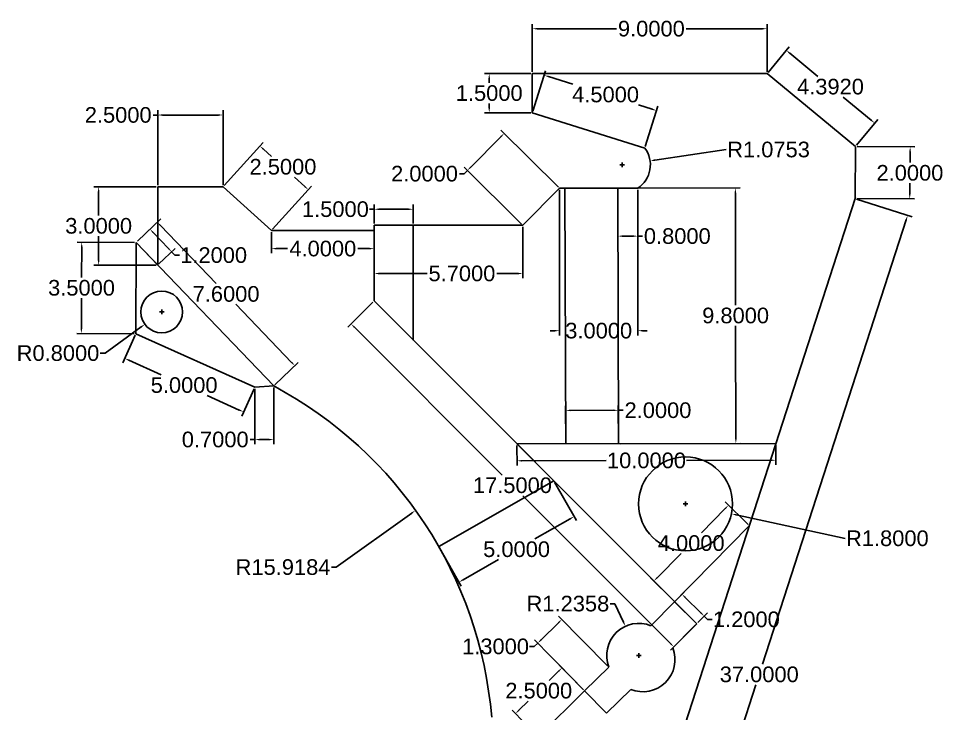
# Model space of a CAD drawing. Header units: inches. Extents: x 16 to 103, y 7.7 to 59.9.
# Drawn here: x 15.99 to 51.42, y 25.24 to 51.9 of the extents above; entities that cross this region are included whole.
import ezdxf

# ---------------------------------------------------------------- set-up
doc = ezdxf.new("R2010")
doc.units = ezdxf.units.IN
doc.header["$MEASUREMENT"] = 0
doc.layers.add('Measurementss', color=254, linetype='Continuous')
doc.layers.add('Trigger mechanism housing', color=214, linetype='Continuous')
doc.styles.get("Standard").update_dxf_attribs({"font": 'arial.ttf'})
doc.dimstyles.get("Standard").update_dxf_attribs({"dimtxt": 0.6, "dimasz": 0.18, "dimexe": 0.18, "dimexo": 0.0625, "dimgap": 0.09, "dimtad": 0, "dimtih": 1, "dimtoh": 1, "dimdec": 4, "dimzin": 0, "dimdsep": 46, "dimtxsty": 'Standard', "dimcen": 0.09, "dimadec": 0, "dimazin": 0, "dimtfac": 1, "dimtdec": 4, "dimtofl": 0, "dimtmove": 0, "dimatfit": 3, "dimfxl": 1, "dimtolj": 1, "dimtzin": 0, "dimarcsym": 0})

# ---------------------------------------------------------------- blocks, each defined once
blk = doc.blocks.new('*D34')
at = {"layer": 'Defpoints', "color": 0, "transparency": 16777216}
for p in [(48.064, 44.992), (50.078, 44.341), (36.69, 9.784)]:
    blk.add_point(p, dxfattribs=at)
at = {"layer": 'Measurementss', "color": 0, "lineweight": -2, "transparency": 16777216}
for p, q in [((48.124, 44.973), (50.249, 44.286)), ((50.022, 44.17), (44.518, 27.134)), ((38.758, 9.305), (44.262, 26.341)), ((36.749, 9.765), (38.874, 9.078))]:
    blk.add_line(p, q, dxfattribs=at)
at = {"layer": 'Measurementss', "color": 0, "transparency": 16777216}
for points in [[(49.994, 44.179), (50.051, 44.161), (50.078, 44.341)], [(38.73, 9.314), (38.787, 9.295), (38.703, 9.133)]]:
    blk.add_solid(points, dxfattribs=at)
at = {"layer": 'Measurementss', "color": 0, "transparency": 16777216, "insert": (44.39, 26.737), "char_height": 0.6, "attachment_point": 5}
blk.add_mtext('\\A1;37.0000', dxfattribs=at)
blk = doc.blocks.new('*D35')
at = {"layer": 'Defpoints', "color": 0, "transparency": 16777216}
for p in [(48.08, 46.992), (50.175, 46.975), (48.064, 44.992)]:
    blk.add_point(p, dxfattribs=at)
at = {"layer": 'Measurementss', "color": 0, "lineweight": -2, "transparency": 16777216}
for p, q in [((48.142, 46.991), (50.355, 46.974)), ((50.173, 46.795), (50.17, 46.372)), ((50.16, 45.155), (50.164, 45.579)), ((48.127, 44.991), (50.339, 44.974))]:
    blk.add_line(p, q, dxfattribs=at)
at = {"layer": 'Measurementss', "color": 0, "transparency": 16777216}
for points in [[(50.143, 46.796), (50.203, 46.795), (50.175, 46.975)], [(50.13, 45.156), (50.19, 45.155), (50.159, 44.976)]]:
    blk.add_solid(points, dxfattribs=at)
at = {"layer": 'Measurementss', "color": 0, "transparency": 16777216, "insert": (50.167, 45.975), "char_height": 0.6, "attachment_point": 5}
blk.add_mtext('\\A1;2.0000', dxfattribs=at)
blk = doc.blocks.new('*D36')
at = {"layer": 'Defpoints', "color": 0, "transparency": 16777216}
for p in [(45.425, 50.677), (44.69, 49.784), (48.08, 46.992)]:
    blk.add_point(p, dxfattribs=at)
at = {"layer": 'Measurementss', "color": 0, "lineweight": -2, "transparency": 16777216}
for p, q in [((44.729, 49.832), (45.54, 50.816)), ((45.564, 50.563), (46.639, 49.678)), ((48.677, 48), (47.602, 48.885)), ((48.12, 47.04), (48.93, 48.024))]:
    blk.add_line(p, q, dxfattribs=at)
at = {"layer": 'Measurementss', "color": 0, "transparency": 16777216}
for points in [[(45.583, 50.586), (45.545, 50.54), (45.425, 50.677)], [(48.696, 48.023), (48.658, 47.977), (48.816, 47.886)]]:
    blk.add_solid(points, dxfattribs=at)
at = {"layer": 'Measurementss', "color": 0, "transparency": 16777216, "insert": (47.121, 49.281), "char_height": 0.6, "attachment_point": 5}
blk.add_mtext('\\A1;4.3920', dxfattribs=at)
blk = doc.blocks.new('*D37')
at = {"layer": 'Defpoints', "color": 0, "transparency": 16777216}
for p in [(35.69, 51.505), (35.69, 49.784), (44.69, 49.784)]:
    blk.add_point(p, dxfattribs=at)
at = {"layer": 'Measurementss', "color": 0, "lineweight": -2, "transparency": 16777216}
for p, q in [((35.69, 49.846), (35.69, 51.685)), ((35.87, 51.505), (38.92, 51.505)), ((44.51, 51.505), (41.589, 51.505)), ((44.69, 49.846), (44.69, 51.685))]:
    blk.add_line(p, q, dxfattribs=at)
at = {"layer": 'Measurementss', "color": 0, "transparency": 16777216}
for points in [[(35.87, 51.535), (35.87, 51.475), (35.69, 51.505)], [(44.51, 51.535), (44.51, 51.475), (44.69, 51.505)]]:
    blk.add_solid(points, dxfattribs=at)
at = {"layer": 'Measurementss', "color": 0, "transparency": 16777216, "insert": (40.254, 51.505), "char_height": 0.6, "attachment_point": 5}
blk.add_mtext('\\A1;9.0000', dxfattribs=at)
blk = doc.blocks.new('*D38')
at = {"layer": 'Defpoints', "color": 0, "transparency": 16777216}
for p in [(35.69, 49.784), (34.037, 48.284), (35.69, 48.284)]:
    blk.add_point(p, dxfattribs=at)
at = {"layer": 'Measurementss', "color": 0, "lineweight": -2, "transparency": 16777216}
for p, q in [((35.627, 49.784), (33.857, 49.784)), ((34.037, 49.604), (34.037, 49.43)), ((34.037, 48.464), (34.037, 48.637)), ((35.627, 48.284), (33.857, 48.284))]:
    blk.add_line(p, q, dxfattribs=at)
at = {"layer": 'Measurementss', "color": 0, "transparency": 16777216}
for points in [[(34.007, 49.604), (34.067, 49.604), (34.037, 49.784)], [(34.007, 48.464), (34.067, 48.464), (34.037, 48.284)]]:
    blk.add_solid(points, dxfattribs=at)
at = {"layer": 'Measurementss', "color": 0, "transparency": 16777216, "insert": (34.037, 49.034), "char_height": 0.6, "attachment_point": 5}
blk.add_mtext('\\A1;1.5000', dxfattribs=at)
blk = doc.blocks.new('*D39')
at = {"layer": 'Defpoints', "color": 0, "transparency": 16777216}
for p in [(35.69, 48.284), (40.454, 48.364), (40.002, 46.927)]:
    blk.add_point(p, dxfattribs=at)
at = {"layer": 'Measurementss', "color": 0, "lineweight": -2, "transparency": 16777216}
for p, q in [((35.708, 48.343), (36.196, 49.892)), ((36.313, 49.667), (37.24, 49.375)), ((40.282, 48.418), (39.759, 48.582)), ((40.02, 46.987), (40.508, 48.536))]:
    blk.add_line(p, q, dxfattribs=at)
at = {"layer": 'Measurementss', "color": 0, "transparency": 16777216}
for points in [[(36.322, 49.695), (36.304, 49.638), (36.142, 49.721)], [(40.291, 48.446), (40.273, 48.389), (40.454, 48.364)]]:
    blk.add_solid(points, dxfattribs=at)
at = {"layer": 'Measurementss', "color": 0, "transparency": 16777216, "insert": (38.499, 48.979), "char_height": 0.6, "attachment_point": 5}
blk.add_mtext('\\A1;4.5000', dxfattribs=at)
blk = doc.blocks.new('*D40')
at = {"layer": 'Defpoints', "color": 0, "transparency": 16777216}
for p in [(40.204, 46.44), (39.14, 46.283)]:
    blk.add_point(p, dxfattribs=at)
at = {"layer": 'Measurementss', "color": 0, "lineweight": -2, "transparency": 16777216}
for p, q in [((43.124, 46.869), (40.382, 46.466)), ((39.05, 46.283), (39.23, 46.283)), ((39.14, 46.193), (39.14, 46.373))]:
    blk.add_line(p, q, dxfattribs=at)
at = {"layer": 'Measurementss', "color": 0, "transparency": 16777216}
blk.add_solid([(40.378, 46.496), (40.387, 46.436), (40.204, 46.44)], dxfattribs=at)
at = {"layer": 'Measurementss', "color": 0, "transparency": 16777216, "insert": (44.747, 46.869), "char_height": 0.6, "attachment_point": 5}
blk.add_mtext('\\A1;R1.0753', dxfattribs=at)
blk = doc.blocks.new('*D41')
at = {"layer": 'Defpoints', "color": 0, "transparency": 16777216}
for p in [(38.97, 45.387), (39.733, 45.387), (38.97, 43.549)]:
    blk.add_point(p, dxfattribs=at)
at = {"layer": 'Measurementss', "color": 0, "lineweight": -2, "transparency": 16777216}
for p, q in [((38.97, 45.324), (38.97, 43.369)), ((39.733, 45.324), (39.733, 43.369)), ((39.15, 43.549), (39.553, 43.549)), ((39.733, 43.549), (39.913, 43.549))]:
    blk.add_line(p, q, dxfattribs=at)
at = {"layer": 'Measurementss', "color": 0, "transparency": 16777216}
for points in [[(39.15, 43.579), (39.15, 43.519), (38.97, 43.549)], [(39.553, 43.579), (39.553, 43.519), (39.733, 43.549)]]:
    blk.add_solid(points, dxfattribs=at)
at = {"layer": 'Measurementss', "color": 0, "transparency": 16777216, "insert": (41.248, 43.549), "char_height": 0.6, "attachment_point": 5}
blk.add_mtext('\\A1;0.8000', dxfattribs=at)
blk = doc.blocks.new('*D42')
at = {"layer": 'Defpoints', "color": 0, "transparency": 16777216}
for p in [(38.987, 36.869), (36.971, 35.582), (38.99, 35.586)]:
    blk.add_point(p, dxfattribs=at)
at = {"layer": 'Measurementss', "color": 0, "lineweight": -2, "transparency": 16777216}
for p, q in [((36.971, 35.644), (36.968, 37.045)), ((37.148, 36.865), (38.807, 36.868)), ((38.99, 35.649), (38.987, 37.049)), ((38.987, 36.869), (39.167, 36.869))]:
    blk.add_line(p, q, dxfattribs=at)
at = {"layer": 'Measurementss', "color": 0, "transparency": 16777216}
for points in [[(37.148, 36.895), (37.148, 36.835), (36.968, 36.865)], [(38.807, 36.898), (38.807, 36.838), (38.987, 36.869)]]:
    blk.add_solid(points, dxfattribs=at)
at = {"layer": 'Measurementss', "color": 0, "transparency": 16777216, "insert": (40.507, 36.869), "char_height": 0.6, "attachment_point": 5}
blk.add_mtext('\\A1;2.0000', dxfattribs=at)
blk = doc.blocks.new('*D43')
at = {"layer": 'Defpoints', "color": 0, "transparency": 16777216}
for p in [(38.97, 45.387), (43.474, 45.396), (38.99, 35.586)]:
    blk.add_point(p, dxfattribs=at)
at = {"layer": 'Measurementss', "color": 0, "lineweight": -2, "transparency": 16777216}
for p, q in [((39.032, 45.387), (43.654, 45.396)), ((43.475, 45.216), (43.483, 40.898)), ((43.494, 35.775), (43.485, 40.106)), ((39.052, 35.586), (43.674, 35.596))]:
    blk.add_line(p, q, dxfattribs=at)
at = {"layer": 'Measurementss', "color": 0, "transparency": 16777216}
for points in [[(43.505, 45.216), (43.445, 45.216), (43.474, 45.396)], [(43.524, 35.775), (43.464, 35.775), (43.494, 35.595)]]:
    blk.add_solid(points, dxfattribs=at)
at = {"layer": 'Measurementss', "color": 0, "transparency": 16777216, "insert": (43.484, 40.502), "char_height": 0.6, "attachment_point": 5}
blk.add_mtext('\\A1;9.8000', dxfattribs=at)
blk = doc.blocks.new('*D44')
at = {"layer": 'Defpoints', "color": 0, "transparency": 16777216}
for p in [(35.101, 35.578), (45.03, 35.599), (45.031, 34.953)]:
    blk.add_point(p, dxfattribs=at)
at = {"layer": 'Measurementss', "color": 0, "lineweight": -2, "transparency": 16777216}
for p, q in [((35.101, 35.516), (35.103, 34.753)), ((45.03, 35.536), (45.031, 34.773)), ((35.283, 34.933), (38.527, 34.94)), ((44.851, 34.953), (41.606, 34.946))]:
    blk.add_line(p, q, dxfattribs=at)
at = {"layer": 'Measurementss', "color": 0, "transparency": 16777216}
for points in [[(35.283, 34.963), (35.283, 34.903), (35.103, 34.933)], [(44.851, 34.983), (44.851, 34.923), (45.031, 34.953)]]:
    blk.add_solid(points, dxfattribs=at)
at = {"layer": 'Measurementss', "color": 0, "transparency": 16777216, "insert": (40.067, 34.943), "char_height": 0.6, "attachment_point": 5}
blk.add_mtext('\\A1;10.0000', dxfattribs=at)
blk = doc.blocks.new('*D45')
at = {"layer": 'Defpoints', "color": 0, "transparency": 16777216}
for p in [(36.733, 45.387), (39.733, 45.387), (39.733, 39.922)]:
    blk.add_point(p, dxfattribs=at)
at = {"layer": 'Measurementss', "color": 0, "lineweight": -2, "transparency": 16777216}
for p, q in [((36.733, 45.324), (36.733, 39.742)), ((39.733, 45.324), (39.733, 39.742)), ((36.553, 39.922), (36.373, 39.922)), ((39.913, 39.922), (40.093, 39.922))]:
    blk.add_line(p, q, dxfattribs=at)
at = {"layer": 'Measurementss', "color": 0, "transparency": 16777216}
for points in [[(36.553, 39.952), (36.553, 39.892), (36.733, 39.922)], [(39.913, 39.952), (39.913, 39.892), (39.733, 39.922)]]:
    blk.add_solid(points, dxfattribs=at)
at = {"layer": 'Measurementss', "color": 0, "transparency": 16777216, "insert": (38.235, 39.922), "char_height": 0.6, "attachment_point": 5}
blk.add_mtext('\\A1;3.0000', dxfattribs=at)
blk = doc.blocks.new('*D47')
at = {"layer": 'Defpoints', "color": 0, "transparency": 16777216}
for p in [(33.203, 46.071), (36.733, 45.387), (35.325, 43.966)]:
    blk.add_point(p, dxfattribs=at)
at = {"layer": 'Measurementss', "color": 0, "lineweight": -2, "transparency": 16777216}
for p, q in [((36.689, 45.431), (34.483, 47.618)), ((34.484, 47.363), (33.329, 46.199)), ((35.281, 44.01), (33.075, 46.198)), ((33.203, 46.071), (33.076, 45.943)), ((33.076, 45.943), (32.896, 45.943))]:
    blk.add_line(p, q, dxfattribs=at)
at = {"layer": 'Measurementss', "color": 0, "transparency": 16777216}
for points in [[(34.463, 47.385), (34.505, 47.342), (34.611, 47.491)], [(33.308, 46.22), (33.351, 46.178), (33.203, 46.071)]]:
    blk.add_solid(points, dxfattribs=at)
at = {"layer": 'Measurementss', "color": 0, "transparency": 16777216, "insert": (31.556, 45.943), "char_height": 0.6, "attachment_point": 5}
blk.add_mtext('\\A1;2.0000', dxfattribs=at)
blk = doc.blocks.new('*D48')
at = {"layer": 'Defpoints', "color": 0, "transparency": 16777216}
for p in [(29.625, 43.966), (35.325, 43.966), (29.625, 42.116)]:
    blk.add_point(p, dxfattribs=at)
at = {"layer": 'Measurementss', "color": 0, "lineweight": -2, "transparency": 16777216}
for p, q in [((29.625, 43.904), (29.625, 41.936)), ((35.325, 43.904), (35.325, 41.936)), ((29.805, 42.116), (31.657, 42.116)), ((35.145, 42.116), (34.326, 42.116))]:
    blk.add_line(p, q, dxfattribs=at)
at = {"layer": 'Measurementss', "color": 0, "transparency": 16777216}
for points in [[(29.805, 42.146), (29.805, 42.086), (29.625, 42.116)], [(35.145, 42.146), (35.145, 42.086), (35.325, 42.116)]]:
    blk.add_solid(points, dxfattribs=at)
at = {"layer": 'Measurementss', "color": 0, "transparency": 16777216, "insert": (32.991, 42.116), "char_height": 0.6, "attachment_point": 5}
blk.add_mtext('\\A1;5.7000', dxfattribs=at)
blk = doc.blocks.new('*D49')
at = {"layer": 'Defpoints', "color": 0, "transparency": 16777216}
for p in [(29.625, 44.581), (29.625, 43.966), (31.125, 43.966)]:
    blk.add_point(p, dxfattribs=at)
at = {"layer": 'Measurementss', "color": 0, "lineweight": -2, "transparency": 16777216}
for p, q in [((29.625, 44.029), (29.625, 44.761)), ((31.125, 44.029), (31.125, 44.761)), ((29.625, 44.581), (29.445, 44.581)), ((30.945, 44.581), (29.805, 44.581))]:
    blk.add_line(p, q, dxfattribs=at)
at = {"layer": 'Measurementss', "color": 0, "transparency": 16777216}
for points in [[(29.805, 44.611), (29.805, 44.551), (29.625, 44.581)], [(30.945, 44.611), (30.945, 44.551), (31.125, 44.581)]]:
    blk.add_solid(points, dxfattribs=at)
at = {"layer": 'Measurementss', "color": 0, "transparency": 16777216, "insert": (28.139, 44.581), "char_height": 0.6, "attachment_point": 5}
blk.add_mtext('\\A1;1.5000', dxfattribs=at)
blk = doc.blocks.new('*D50')
at = {"layer": 'Defpoints', "color": 0, "transparency": 16777216}
for p in [(25.688, 43.766), (29.625, 43.766), (25.688, 43.07)]:
    blk.add_point(p, dxfattribs=at)
at = {"layer": 'Measurementss', "color": 0, "lineweight": -2, "transparency": 16777216}
for p, q in [((25.688, 43.704), (25.688, 42.89)), ((29.625, 43.704), (29.625, 42.89)), ((25.868, 43.07), (26.31, 43.07)), ((29.445, 43.07), (29.003, 43.07))]:
    blk.add_line(p, q, dxfattribs=at)
at = {"layer": 'Measurementss', "color": 0, "transparency": 16777216}
for points in [[(25.868, 43.1), (25.868, 43.04), (25.688, 43.07)], [(29.445, 43.1), (29.445, 43.04), (29.625, 43.07)]]:
    blk.add_solid(points, dxfattribs=at)
at = {"layer": 'Measurementss', "color": 0, "transparency": 16777216, "insert": (27.657, 43.07), "char_height": 0.6, "attachment_point": 5}
blk.add_mtext('\\A1;4.0000', dxfattribs=at)
blk = doc.blocks.new('*D51')
at = {"layer": 'Defpoints', "color": 0, "transparency": 16777216}
for p in [(29.625, 41.062), (28.744, 40.182), (41.991, 28.679)]:
    blk.add_point(p, dxfattribs=at)
at = {"layer": 'Measurementss', "color": 0, "lineweight": -2, "transparency": 16777216}
for p, q in [((29.581, 41.018), (28.617, 40.055)), ((28.871, 40.055), (34.531, 34.387)), ((40.983, 27.927), (35.323, 33.594)), ((41.947, 28.635), (40.982, 27.672))]:
    blk.add_line(p, q, dxfattribs=at)
at = {"layer": 'Measurementss', "color": 0, "transparency": 16777216}
for points in [[(28.892, 40.076), (28.85, 40.034), (28.744, 40.182)], [(41.004, 27.948), (40.961, 27.905), (41.11, 27.799)]]:
    blk.add_solid(points, dxfattribs=at)
at = {"layer": 'Measurementss', "color": 0, "transparency": 16777216, "insert": (34.927, 33.991), "char_height": 0.6, "attachment_point": 5}
blk.add_mtext('\\A1;17.5000', dxfattribs=at)
blk = doc.blocks.new('*D52')
at = {"layer": 'Defpoints', "color": 0, "transparency": 16777216}
for p in [(23.832, 45.441), (27.101, 45.332), (25.688, 43.766)]:
    blk.add_point(p, dxfattribs=at)
at = {"layer": 'Measurementss', "color": 0, "lineweight": -2, "transparency": 16777216}
for p, q in [((23.874, 45.488), (25.365, 47.14)), ((25.378, 46.886), (25.69, 46.604)), ((26.967, 45.452), (26.569, 45.811)), ((25.73, 43.813), (27.221, 45.465))]:
    blk.add_line(p, q, dxfattribs=at)
at = {"layer": 'Measurementss', "color": 0, "transparency": 16777216}
for points in [[(25.398, 46.908), (25.358, 46.863), (25.244, 47.006)], [(26.987, 45.474), (26.947, 45.43), (27.101, 45.332)]]:
    blk.add_solid(points, dxfattribs=at)
at = {"layer": 'Measurementss', "color": 0, "transparency": 16777216, "insert": (26.13, 46.208), "char_height": 0.6, "attachment_point": 5}
blk.add_mtext('\\A1;2.5000', dxfattribs=at)
blk = doc.blocks.new('*D53')
at = {"layer": 'Defpoints', "color": 0, "transparency": 16777216}
for p in [(21.332, 48.196), (21.332, 45.441), (23.832, 45.441)]:
    blk.add_point(p, dxfattribs=at)
at = {"layer": 'Measurementss', "color": 0, "lineweight": -2, "transparency": 16777216}
for p, q in [((21.332, 48.196), (21.152, 48.196)), ((21.332, 45.504), (21.332, 48.376)), ((23.652, 48.196), (21.512, 48.196)), ((23.832, 45.504), (23.832, 48.376))]:
    blk.add_line(p, q, dxfattribs=at)
at = {"layer": 'Measurementss', "color": 0, "transparency": 16777216}
for points in [[(21.512, 48.226), (21.512, 48.166), (21.332, 48.196)], [(23.652, 48.226), (23.652, 48.166), (23.832, 48.196)]]:
    blk.add_solid(points, dxfattribs=at)
at = {"layer": 'Measurementss', "color": 0, "transparency": 16777216, "insert": (19.813, 48.196), "char_height": 0.6, "attachment_point": 5}
blk.add_mtext('\\A1;2.5000', dxfattribs=at)
blk = doc.blocks.new('*D54')
at = {"layer": 'Defpoints', "color": 0, "transparency": 16777216}
for p in [(19.063, 45.441), (21.332, 45.441), (21.332, 42.441)]:
    blk.add_point(p, dxfattribs=at)
at = {"layer": 'Measurementss', "color": 0, "lineweight": -2, "transparency": 16777216}
for p, q in [((21.27, 45.441), (18.883, 45.441)), ((19.063, 45.261), (19.063, 44.338)), ((19.063, 42.621), (19.063, 43.545)), ((21.27, 42.441), (18.883, 42.441))]:
    blk.add_line(p, q, dxfattribs=at)
at = {"layer": 'Measurementss', "color": 0, "transparency": 16777216}
for points in [[(19.033, 45.261), (19.093, 45.261), (19.063, 45.441)], [(19.033, 42.621), (19.093, 42.621), (19.063, 42.441)]]:
    blk.add_solid(points, dxfattribs=at)
at = {"layer": 'Measurementss', "color": 0, "transparency": 16777216, "insert": (19.063, 43.941), "char_height": 0.6, "attachment_point": 5}
blk.add_mtext('\\A1;3.0000', dxfattribs=at)
blk = doc.blocks.new('*D55')
at = {"layer": 'Defpoints', "color": 0, "transparency": 16777216}
for p in [(20.502, 43.308), (21.861, 42.948), (21.332, 42.441)]:
    blk.add_point(p, dxfattribs=at)
at = {"layer": 'Measurementss', "color": 0, "lineweight": -2, "transparency": 16777216}
for p, q in [((20.547, 43.351), (21.161, 43.939)), ((21.156, 43.685), (21.737, 43.078)), ((21.377, 42.484), (21.991, 43.073)), ((21.861, 42.948), (21.986, 42.818)), ((21.986, 42.818), (22.166, 42.818))]:
    blk.add_line(p, q, dxfattribs=at)
at = {"layer": 'Measurementss', "color": 0, "transparency": 16777216}
for points in [[(21.178, 43.705), (21.134, 43.664), (21.031, 43.815)], [(21.759, 43.099), (21.715, 43.057), (21.861, 42.948)]]:
    blk.add_solid(points, dxfattribs=at)
at = {"layer": 'Measurementss', "color": 0, "transparency": 16777216, "insert": (23.472, 42.818), "char_height": 0.6, "attachment_point": 5}
blk.add_mtext('\\A1;1.2000', dxfattribs=at)
blk = doc.blocks.new('*D56')
at = {"layer": 'Defpoints', "color": 0, "transparency": 16777216}
for p in [(20.502, 43.308), (18.401, 39.815), (20.489, 39.808)]:
    blk.add_point(p, dxfattribs=at)
at = {"layer": 'Measurementss', "color": 0, "lineweight": -2, "transparency": 16777216}
for p, q in [((20.44, 43.308), (18.234, 43.316)), ((18.413, 43.135), (18.409, 41.962)), ((18.401, 39.995), (18.406, 41.169)), ((20.427, 39.808), (18.221, 39.816))]:
    blk.add_line(p, q, dxfattribs=at)
at = {"layer": 'Measurementss', "color": 0, "transparency": 16777216}
for points in [[(18.383, 43.135), (18.443, 43.135), (18.414, 43.315)], [(18.371, 39.995), (18.431, 39.995), (18.401, 39.815)]]:
    blk.add_solid(points, dxfattribs=at)
at = {"layer": 'Measurementss', "color": 0, "transparency": 16777216, "insert": (18.407, 41.565), "char_height": 0.6, "attachment_point": 5}
blk.add_mtext('\\A1;3.5000', dxfattribs=at)
blk = doc.blocks.new('*D57')
at = {"layer": 'Defpoints', "color": 0, "transparency": 16777216}
for p in [(20.489, 39.808), (25.048, 37.753), (24.621, 36.805)]:
    blk.add_point(p, dxfattribs=at)
at = {"layer": 'Measurementss', "color": 0, "lineweight": -2, "transparency": 16777216}
for p, q in [((20.464, 39.751), (19.988, 38.696)), ((20.226, 38.786), (21.462, 38.229)), ((25.022, 37.696), (24.547, 36.641)), ((24.456, 36.879), (23.221, 37.436))]:
    blk.add_line(p, q, dxfattribs=at)
at = {"layer": 'Measurementss', "color": 0, "transparency": 16777216}
for points in [[(20.238, 38.813), (20.214, 38.758), (20.062, 38.86)], [(24.469, 36.907), (24.444, 36.852), (24.621, 36.805)]]:
    blk.add_solid(points, dxfattribs=at)
at = {"layer": 'Measurementss', "color": 0, "transparency": 16777216, "insert": (22.341, 37.833), "char_height": 0.6, "attachment_point": 5}
blk.add_mtext('\\A1;5.0000', dxfattribs=at)
blk = doc.blocks.new('*D58')
at = {"layer": 'Defpoints', "color": 0, "transparency": 16777216}
for p in [(25.048, 37.753), (25.777, 37.802), (25.777, 35.746)]:
    blk.add_point(p, dxfattribs=at)
at = {"layer": 'Measurementss', "color": 0, "lineweight": -2, "transparency": 16777216}
for p, q in [((25.048, 37.691), (25.048, 35.566)), ((25.777, 37.74), (25.777, 35.566)), ((25.048, 35.746), (24.866, 35.746)), ((25.597, 35.746), (25.228, 35.746))]:
    blk.add_line(p, q, dxfattribs=at)
at = {"layer": 'Measurementss', "color": 0, "transparency": 16777216}
for points in [[(25.228, 35.776), (25.228, 35.716), (25.048, 35.746)], [(25.597, 35.776), (25.597, 35.716), (25.777, 35.746)]]:
    blk.add_solid(points, dxfattribs=at)
at = {"layer": 'Measurementss', "color": 0, "transparency": 16777216, "insert": (23.532, 35.746), "char_height": 0.6, "attachment_point": 5}
blk.add_mtext('\\A1;0.7000', dxfattribs=at)
blk = doc.blocks.new('*D59')
at = {"layer": 'Defpoints', "color": 0, "transparency": 16777216}
for p in [(21.48, 40.642), (20.833, 40.171)]:
    blk.add_point(p, dxfattribs=at)
at = {"layer": 'Measurementss', "color": 0, "lineweight": -2, "transparency": 16777216}
for p, q in [((21.39, 40.642), (21.57, 40.642)), ((21.48, 40.552), (21.48, 40.732)), ((19.307, 39.06), (20.688, 40.065)), ((19.127, 39.06), (19.307, 39.06))]:
    blk.add_line(p, q, dxfattribs=at)
at = {"layer": 'Measurementss', "color": 0, "transparency": 16777216}
blk.add_solid([(20.67, 40.089), (20.706, 40.041), (20.833, 40.171)], dxfattribs=at)
at = {"layer": 'Measurementss', "color": 0, "transparency": 16777216, "insert": (17.505, 39.06), "char_height": 0.6, "attachment_point": 5}
blk.add_mtext('\\A1;R0.8000', dxfattribs=at)
blk = doc.blocks.new('*D60')
at = {"layer": 'Defpoints', "color": 0, "transparency": 16777216}
for p in [(20.502, 43.308), (26.586, 38.578), (25.777, 37.802)]:
    blk.add_point(p, dxfattribs=at)
at = {"layer": 'Measurementss', "color": 0, "lineweight": -2, "transparency": 16777216}
for p, q in [((20.547, 43.351), (21.442, 44.208)), ((21.436, 43.953), (23.569, 41.727)), ((26.462, 38.708), (24.329, 40.934)), ((25.822, 37.845), (26.716, 38.702))]:
    blk.add_line(p, q, dxfattribs=at)
at = {"layer": 'Measurementss', "color": 0, "transparency": 16777216}
for points in [[(21.458, 43.974), (21.414, 43.932), (21.312, 44.083)], [(26.483, 38.728), (26.44, 38.687), (26.586, 38.578)]]:
    blk.add_solid(points, dxfattribs=at)
at = {"layer": 'Measurementss', "color": 0, "transparency": 16777216, "insert": (23.949, 41.33), "char_height": 0.6, "attachment_point": 5}
blk.add_mtext('\\A1;7.6000', dxfattribs=at)
blk = doc.blocks.new('*D61')
at = {"layer": 'Defpoints', "color": 0, "transparency": 16777216}
for p in [(31.212, 33.032), (18.269, 23.765)]:
    blk.add_point(p, dxfattribs=at)
at = {"layer": 'Measurementss', "color": 0, "lineweight": -2, "transparency": 16777216}
for p, q in [((28.168, 30.852), (31.066, 32.927)), ((27.988, 30.852), (28.168, 30.852))]:
    blk.add_line(p, q, dxfattribs=at)
at = {"layer": 'Measurementss', "color": 0, "transparency": 16777216}
blk.add_solid([(31.049, 32.951), (31.084, 32.903), (31.212, 33.032)], dxfattribs=at)
at = {"layer": 'Measurementss', "color": 0, "transparency": 16777216, "insert": (26.133, 30.852), "char_height": 0.6, "attachment_point": 5}
blk.add_mtext('\\A1;R15.9184', dxfattribs=at)
blk = doc.blocks.new('*D62')
at = {"layer": 'Defpoints', "color": 0, "transparency": 16777216}
for p in [(36.514, 34.163), (32.099, 31.647), (32.879, 30.279)]:
    blk.add_point(p, dxfattribs=at)
at = {"layer": 'Measurementss', "color": 0, "lineweight": -2, "transparency": 16777216}
for p, q in [((36.545, 34.109), (37.383, 32.639)), ((37.138, 32.706), (35.782, 31.933)), ((32.13, 31.593), (32.968, 30.123)), ((33.035, 30.368), (34.391, 31.141))]:
    blk.add_line(p, q, dxfattribs=at)
at = {"layer": 'Measurementss', "color": 0, "transparency": 16777216}
for points in [[(37.123, 32.732), (37.152, 32.68), (37.294, 32.795)], [(33.021, 30.394), (33.05, 30.342), (32.879, 30.279)]]:
    blk.add_solid(points, dxfattribs=at)
at = {"layer": 'Measurementss', "color": 0, "transparency": 16777216, "insert": (35.086, 31.537), "char_height": 0.6, "attachment_point": 5}
blk.add_mtext('\\A1;5.0000', dxfattribs=at)
blk = doc.blocks.new('*D63')
at = {"layer": 'Defpoints', "color": 0, "transparency": 16777216}
for p in [(41.566, 33.279), (43.325, 32.898)]:
    blk.add_point(p, dxfattribs=at)
at = {"layer": 'Measurementss', "color": 0, "lineweight": -2, "transparency": 16777216}
for p, q in [((41.566, 33.189), (41.566, 33.369)), ((41.476, 33.279), (41.656, 33.279)), ((47.681, 31.957), (43.501, 32.86))]:
    blk.add_line(p, q, dxfattribs=at)
at = {"layer": 'Measurementss', "color": 0, "transparency": 16777216}
blk.add_solid([(43.507, 32.89), (43.495, 32.831), (43.325, 32.898)], dxfattribs=at)
at = {"layer": 'Measurementss', "color": 0, "transparency": 16777216, "insert": (49.302, 31.957), "char_height": 0.6, "attachment_point": 5}
blk.add_mtext('\\A1;R1.8000', dxfattribs=at)
blk = doc.blocks.new('*D73')
at = {"layer": 'Defpoints', "color": 0, "transparency": 16777216}
for p in [(36.827, 26.989), (37.695, 26.106), (35.913, 24.352)]:
    blk.add_point(p, dxfattribs=at)
at = {"layer": 'Measurementss', "color": 0, "lineweight": -2, "transparency": 16777216}
for p, q in [((37.651, 26.151), (36.7, 27.117)), ((36.698, 26.862), (36.338, 26.508)), ((35.173, 25.361), (35.533, 25.715)), ((35.87, 24.397), (34.919, 25.363))]:
    blk.add_line(p, q, dxfattribs=at)
at = {"layer": 'Measurementss', "color": 0, "transparency": 16777216}
for points in [[(36.677, 26.884), (36.719, 26.841), (36.827, 26.989)], [(35.152, 25.383), (35.194, 25.34), (35.045, 25.235)]]:
    blk.add_solid(points, dxfattribs=at)
at = {"layer": 'Measurementss', "color": 0, "transparency": 16777216, "insert": (35.936, 26.112), "char_height": 0.6, "attachment_point": 5}
blk.add_mtext('\\A1;2.5000', dxfattribs=at)
blk = doc.blocks.new('*D74')
at = {"layer": 'Defpoints', "color": 0, "transparency": 16777216}
for p in [(35.895, 27.936), (38.622, 27.018), (37.695, 26.106)]:
    blk.add_point(p, dxfattribs=at)
at = {"layer": 'Measurementss', "color": 0, "lineweight": -2, "transparency": 16777216}
for p, q in [((36.693, 28.721), (36.023, 28.062)), ((38.578, 27.063), (36.695, 28.976)), ((37.651, 26.151), (35.768, 28.064)), ((35.766, 27.809), (35.586, 27.809)), ((35.895, 27.936), (35.766, 27.809))]:
    blk.add_line(p, q, dxfattribs=at)
at = {"layer": 'Measurementss', "color": 0, "transparency": 16777216}
for points in [[(36.672, 28.743), (36.714, 28.7), (36.821, 28.847)], [(36.002, 28.083), (36.044, 28.04), (35.895, 27.936)]]:
    blk.add_solid(points, dxfattribs=at)
at = {"layer": 'Measurementss', "color": 0, "transparency": 16777216, "insert": (34.28, 27.809), "char_height": 0.6, "attachment_point": 5}
blk.add_mtext('\\A1;1.3000', dxfattribs=at)
blk = doc.blocks.new('*D75')
at = {"layer": 'Defpoints', "color": 0, "transparency": 16777216}
for p in [(39.258, 28.584), (39.775, 27.462)]:
    blk.add_point(p, dxfattribs=at)
at = {"layer": 'Measurementss', "color": 0, "lineweight": -2, "transparency": 16777216}
for p, q in [((38.678, 29.451), (38.858, 29.451)), ((38.858, 29.451), (39.182, 28.747)), ((39.685, 27.462), (39.865, 27.462)), ((39.775, 27.372), (39.775, 27.552))]:
    blk.add_line(p, q, dxfattribs=at)
at = {"layer": 'Measurementss', "color": 0, "transparency": 16777216}
blk.add_solid([(39.21, 28.76), (39.155, 28.735), (39.258, 28.584)], dxfattribs=at)
at = {"layer": 'Measurementss', "color": 0, "transparency": 16777216, "insert": (37.055, 29.451), "char_height": 0.6, "attachment_point": 5}
blk.add_mtext('\\A1;R1.2358', dxfattribs=at)
blk = doc.blocks.new('*D76')
at = {"layer": 'Defpoints', "color": 0, "transparency": 16777216}
for p in [(41.136, 29.521), (42.28, 28.973), (41.991, 28.679)]:
    blk.add_point(p, dxfattribs=at)
at = {"layer": 'Measurementss', "color": 0, "lineweight": -2, "transparency": 16777216}
for p, q in [((41.179, 29.565), (41.551, 29.943)), ((41.553, 29.689), (42.152, 29.1)), ((42.035, 28.724), (42.407, 29.102)), ((42.28, 28.973), (42.409, 28.847)), ((42.409, 28.847), (42.589, 28.847))]:
    blk.add_line(p, q, dxfattribs=at)
at = {"layer": 'Measurementss', "color": 0, "transparency": 16777216}
for points in [[(41.574, 29.71), (41.532, 29.667), (41.425, 29.815)], [(42.173, 29.121), (42.131, 29.078), (42.28, 28.973)]]:
    blk.add_solid(points, dxfattribs=at)
at = {"layer": 'Measurementss', "color": 0, "transparency": 16777216, "insert": (43.895, 28.847), "char_height": 0.6, "attachment_point": 5}
blk.add_mtext('\\A1;1.2000', dxfattribs=at)
blk = doc.blocks.new('*D77')
at = {"layer": 'Defpoints', "color": 0, "transparency": 16777216}
for p in [(43.211, 33.226), (44.009, 32.44), (41.149, 29.534)]:
    blk.add_point(p, dxfattribs=at)
at = {"layer": 'Measurementss', "color": 0, "lineweight": -2, "transparency": 16777216}
for p, q in [((43.965, 32.484), (43.083, 33.352)), ((43.085, 33.098), (42.171, 32.169)), ((40.477, 30.448), (41.391, 31.377)), ((41.104, 29.578), (40.223, 30.446))]:
    blk.add_line(p, q, dxfattribs=at)
at = {"layer": 'Measurementss', "color": 0, "transparency": 16777216}
for points in [[(43.063, 33.119), (43.106, 33.077), (43.211, 33.226)], [(40.456, 30.469), (40.498, 30.427), (40.351, 30.32)]]:
    blk.add_solid(points, dxfattribs=at)
at = {"layer": 'Measurementss', "color": 0, "transparency": 16777216, "insert": (41.781, 31.773), "char_height": 0.6, "attachment_point": 5}
blk.add_mtext('\\A1;4.0000', dxfattribs=at)

msp = doc.modelspace()

# ---------------------------------------------------------------- linework, layer by layer
at = {"layer": 'Trigger mechanism housing', "lineweight": -3}
for p, q in [((44.68956, 49.78374), (35.68956, 49.78374)), ((35.68956, 49.78374), (35.68956, 48.28374)), ((36.68956, 49.78374), (44.68956, 49.78374)), ((44.68956, 49.78374), (48.07995, 46.99187)), ((35.68956, 48.28374), (40.00173, 46.92694)), ((48.06426, 44.99193), (48.07995, 46.99187)), ((21.33227, 42.4411), (21.33227, 45.4411)), ((21.33227, 45.4411), (23.83227, 45.4411)), ((23.83227, 45.4411), (25.68846, 43.76642)), ((35.32494, 43.96642), (36.73325, 45.38651)), ((36.73325, 45.38651), (39.73325, 45.38651)), ((36.73325, 45.38651), (36.93325, 45.38651)), ((36.93325, 45.38651), (36.97098, 35.58195)), ((38.98966, 35.5861), (38.96951, 45.38651)), ((36.68956, 9.78374), (48.06426, 44.99193)), ((29.62494, 43.76642), (29.62494, 43.96642)), ((29.62494, 43.96642), (35.32494, 43.96642)), ((29.62494, 43.96642), (31.12494, 43.96642)), ((31.12494, 43.96642), (31.12494, 39.5599)), ((25.68846, 43.76642), (29.62494, 43.76642)), ((29.62494, 41.06197), (29.62494, 43.76642)), ((20.50211, 43.30761), (20.48922, 39.80763)), ((25.77662, 37.80218), (20.50211, 43.30761)), ((20.50211, 43.30761), (21.33227, 42.4411)), ((41.99078, 28.67907), (29.62494, 41.06197)), ((20.48922, 39.80763), (25.04776, 37.75344)), ((25.04776, 37.75344), (25.77662, 37.80218)), ((35.10124, 35.57811), (45.02954, 35.59852)), ((35.10124, 35.57811), (36.51448, 34.16292)), ((36.51448, 34.16292), (32.09948, 31.64689)), ((41.14903, 29.53433), (44.00927, 32.44048)), ((41.14903, 29.53433), (40.23714, 28.6078)), ((41.13552, 29.52081), (41.99078, 28.67907)), ((41.99078, 28.67907), (41.07889, 27.75254)), ((37.69525, 26.10607), (38.62178, 27.01796)), ((35.91347, 24.35243), (37.69525, 26.10607)), ((37.69525, 26.10607), (38.537, 25.25081)), ((38.537, 25.25081), (39.46353, 26.1627))]:
    msp.add_line(p, q, dxfattribs=at)
for centre, radius in [((21.48027, 40.64158), 0.8), ((41.56577, 33.27881), 1.8)]:
    msp.add_circle(centre, radius, dxfattribs=at)
for centre, radius, start, end in [((39.14023, 46.28348), 1.07528, 303.470526, 36.756387), ((18.26925, 23.76529), 15.91839, 4.80539, 61.86073), ((39.77514, 27.46165), 1.23576, 68.04628, 201.041344), ((39.92552, 27.30885), 1.23576, 248.04628, 21.041344)]:
    msp.add_arc(centre, radius, start, end, dxfattribs=at)

# ---------------------------------------------------------------- dimensions: what is measured, and where the dimension line sits
at = {"layer": 'Measurementss'}
for base, p1, p2, picture, middle in [((35.68956, 51.50496), (44.68956, 49.78374), (35.68956, 49.78374), '*D37', (40.25449, 51.50496)), ((39.73325, 39.92176), (36.73325, 45.38651), (39.73325, 45.38651), '*D45', (38.23494, 39.92176)), ((29.62494, 42.11602), (35.32494, 43.96642), (29.62494, 43.96642), '*D48', (32.9912, 42.11602))]:
    dim = msp.add_linear_dim(base=base, p1=p1, p2=p2, dimstyle='Standard', dxfattribs=at)
    dim.commit()
    dim.dimension.update_dxf_attribs({"geometry": picture, "text_midpoint": middle, "dimtype": 160})
for p1, p2, distance, picture, middle in [((48.07995, 46.99187), (44.68956, 49.78374), -1.15763, '*D36', (47.12064, 49.28144)), ((36.73325, 45.38651), (35.32494, 43.96642), -2.98902, '*D47', (31.55633, 45.94334)), ((48.06426, 44.99193), (48.07995, 46.99187), -2.09478, '*D35', (50.16682, 45.97547)), ((36.68956, 9.78374), (48.06426, 44.99193), -2.11584, '*D34', (44.39029, 26.73738)), ((20.50211, 43.30761), (21.33227, 42.4411), 0.7329, '*D55', (23.47218, 42.81815)), ((20.50211, 43.30761), (20.48922, 39.80763), -2.08842, '*D56', (18.40725, 41.56531)), ((41.99078, 28.67907), (29.62494, 41.06197), 1.24506, '*D51', (34.92686, 33.99073)), ((20.48922, 39.80763), (25.04776, 37.75344), -1.03977, '*D57', (22.34132, 37.83257)), ((41.13552, 29.52081), (41.99078, 28.67907), 0.41291, '*D76', (43.89487, 28.84709)), ((38.62178, 27.01796), (37.69525, 26.10607), -2.56697, '*D74', (34.28018, 27.80932)), ((35.91347, 24.35243), (37.69525, 26.10607), 1.23836, '*D73', (35.93571, 26.11184))]:
    dim = msp.add_aligned_dim(p1=p1, p2=p2, distance=distance, dimstyle='Standard', dxfattribs=at)
    dim.commit()
    dim.dimension.update_dxf_attribs({"geometry": picture, "text_midpoint": middle})
for base, p1, p2, picture, middle in [((34.03708, 48.28374), (35.68956, 49.78374), (35.68956, 48.28374), '*D38', (34.03708, 49.03374)), ((19.06315, 45.4411), (21.33227, 42.4411), (21.33227, 45.4411), '*D54', (19.06315, 43.9411))]:
    dim = msp.add_linear_dim(base=base, p1=p1, p2=p2, angle=90, dimstyle='Standard', dxfattribs=at)
    dim.commit()
    dim.dimension.update_dxf_attribs({"geometry": picture, "text_midpoint": middle})
for base, p1, p2, angle, text, picture, middle in [((40.45385, 48.36385), (35.68956, 48.28374), (40.00173, 46.92694), 342.534032, '4.5000', '*D39', (38.49931, 48.97883)), ((43.47419, 45.39577), (38.98966, 35.5861), (38.96951, 45.38651), 90.117762, '9.8000', '*D43', (43.48425, 40.50215))]:
    dim = msp.add_linear_dim(base=base, p1=p1, p2=p2, angle=angle, text=text, dimstyle='Standard', dxfattribs=at)
    dim.commit()
    dim.dimension.update_dxf_attribs({"geometry": picture, "text_midpoint": middle, "dimtype": 161})
for base, p1, p2, picture, middle in [((21.33227, 48.19598), (23.83227, 45.4411), (21.33227, 45.4411), '*D53', (19.81275, 48.19598)), ((29.62494, 44.58066), (31.12494, 43.96642), (29.62494, 43.96642), '*D49', (28.13878, 44.58066))]:
    dim = msp.add_linear_dim(base=base, p1=p1, p2=p2, dimstyle='Standard', dxfattribs=at)
    dim.commit()
    dim.dimension.update_dxf_attribs({"geometry": picture, "text_midpoint": middle})
dim = msp.add_linear_dim(base=(27.10057, 45.33158), p1=(23.83227, 45.4411), p2=(25.68846, 43.76642), angle=317.942723, dimstyle='Standard', dxfattribs=at)
dim.commit()
dim.dimension.update_dxf_attribs({"geometry": '*D52', "text_midpoint": (26.12956, 46.20764), "dimtype": 161})
for center, mpoint, picture, middle in [((39.14023, 46.28348), (40.20407, 46.4399), '*D40', (43.1244, 46.86929)), ((21.48027, 40.64158), (20.83345, 40.17081), '*D59', (17.50529, 39.05968)), ((41.56577, 33.27881), (43.32513, 32.8985), '*D63', (47.68082, 31.95694)), ((18.26925, 23.76529), (31.21248, 33.03177), '*D61', (26.13328, 30.85189)), ((39.77514, 27.46165), (39.25776, 28.58388), '*D75', (37.05467, 29.45137))]:
    dim = msp.add_radius_dim(center=center, mpoint=mpoint, dimstyle='Standard', dxfattribs=at)
    dim.commit()
    dim.dimension.update_dxf_attribs({"geometry": picture, "text_midpoint": middle, "dimtype": 164})
for base, p1, p2, text, picture, middle in [((38.96951, 43.54867), (39.73325, 45.38651), (38.96951, 45.38651), '0.8000', '*D41', (41.24766, 43.54867)), ((25.77662, 35.74573), (25.04776, 37.75344), (25.77662, 37.80218), '0.7000', '*D58', (23.53172, 35.74573))]:
    dim = msp.add_linear_dim(base=base, p1=p1, p2=p2, text=text, dimstyle='Standard', dxfattribs=at)
    dim.commit()
    dim.dimension.update_dxf_attribs({"geometry": picture, "text_midpoint": middle, "dimtype": 160})
for p1, p2, distance, text, picture, middle in [((20.50211, 43.30761), (25.77662, 37.80218), 1.12102, '7.6000', '*D60', (23.94884, 41.33042)), ((36.97098, 35.58195), (38.98966, 35.5861), 1.28265, '2.0000', '*D42', (40.50654, 36.86913)), ((35.10124, 35.57811), (45.02954, 35.59852), -0.64516, '10.0000', '*D44', (40.06671, 34.94316)), ((36.51448, 34.16292), (32.09948, 31.64689), 1.57436, '5.0000', '*D62', (35.08648, 31.53707)), ((41.14903, 29.53433), (44.00927, 32.44048), 1.11995, '4.0000', '*D77', (41.78095, 31.77299))]:
    dim = msp.add_aligned_dim(p1=p1, p2=p2, distance=distance, text=text, dimstyle='Standard', dxfattribs=at)
    dim.commit()
    dim.dimension.update_dxf_attribs({"geometry": picture, "text_midpoint": middle})
dim = msp.add_linear_dim(base=(25.68846, 43.06991), p1=(29.62494, 43.76642), p2=(25.68846, 43.76642), text='4.0000', dimstyle='Standard', dxfattribs=at)
dim.commit()
dim.dimension.update_dxf_attribs({"geometry": '*D50', "text_midpoint": (27.6567, 43.06991)})

doc.saveas('drawing.dxf')
